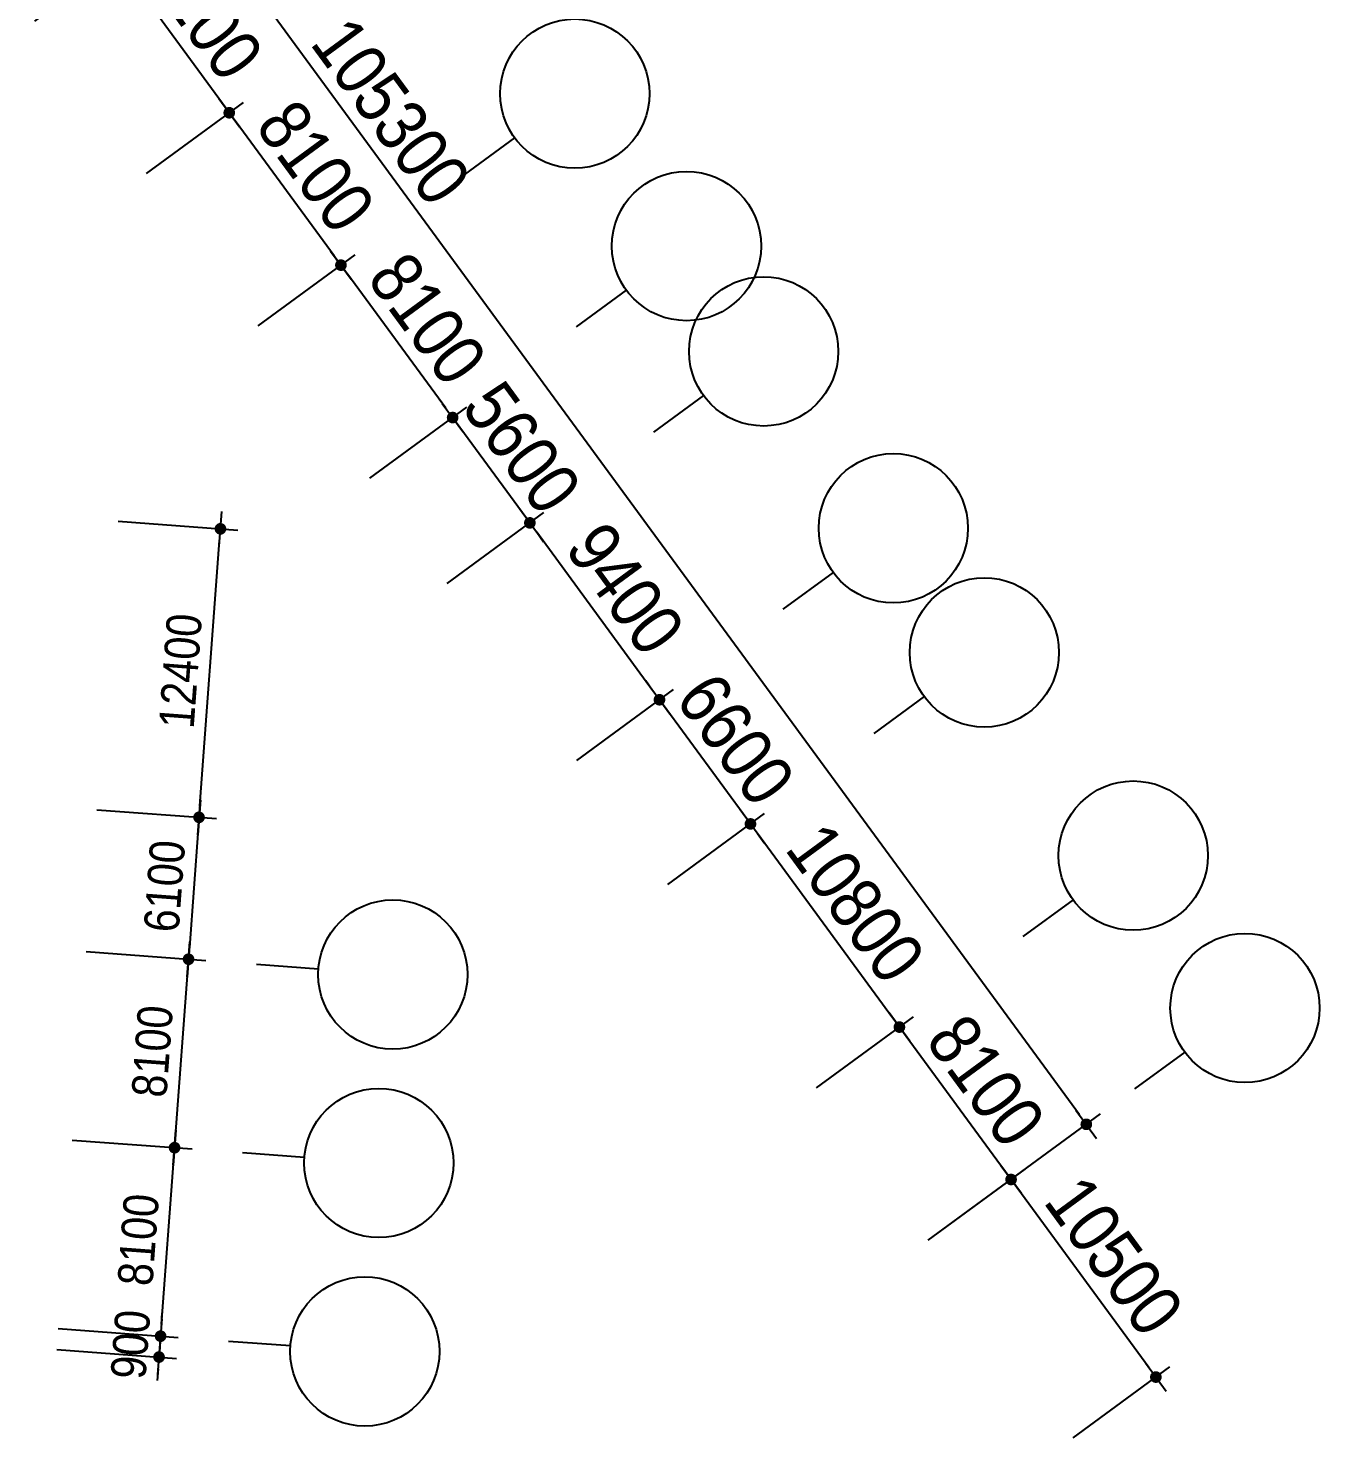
# Model space of a CAD drawing. Header units: millimetres. Extents: x 78082221 to 78451133, y -34402202 to -34172290.
# Drawn here: x 78393796 to 78449159, y -34293751 to -34232749 of the extents above; entities that cross this region are included whole.
import ezdxf

# ---------------------------------------------------------------- set-up
doc = ezdxf.new("R2010")
doc.units = ezdxf.units.MM
doc.header["$LTSCALE"] = 100
doc.header["$MEASUREMENT"] = 0
doc.header["$PDMODE"] = 1
doc.header["$PDSIZE"] = -3
doc.layers.get('0').update_dxf_attribs({"color": 2, "linetype": 'CONTINUOUS'})
doc.layers.get('Defpoints').update_dxf_attribs({"color": 142, "linetype": 'CONTINUOUS'})
doc.layers.add('Z', color=115, linetype='CONTINUOUS')
doc.styles.add('c-b2$0$맑은고딕', font='', dxfattribs={"width": 0.8})
doc.styles.add('돋움', font='', dxfattribs={"width": 0.9})
doc.styles.get('c-b2$0$맑은고딕').set_extended_font_data('Malgun Gothic')
doc.styles.get('돋움').set_extended_font_data('Dotum')
doc.dimstyles.new('c-b2$0$std_style', dxfattribs={"dimscale": 500, "dimtxt": 3, "dimasz": 1, "dimexe": 1.5, "dimexo": 2, "dimgap": 1, "dimtad": 1, "dimtoh": 1, "dimdec": 0, "dimzin": 0, "dimdsep": 46, "dimtxsty": 'c-b2$0$맑은고딕', "dimblk": 'c-b2$0$01420DDOT01', "dimcen": 2.5, "dimdle": 8, "dimclrd": 256, "dimclre": 256, "dimclrt": 256, "dimadec": 0, "dimazin": 0, "dimtfac": 1, "dimtdec": 0, "dimtix": 1, "dimtmove": 2, "dimatfit": 3, "dimldrblk": 'c-b2$0$_ClosedBlank', "dimfxl": 1, "dimtolj": 1, "dimtzin": 0, "dimlwd": -1, "dimlwe": -1, "dimarcsym": 0})

# ---------------------------------------------------------------- blocks, each defined once
blk = doc.blocks.new('c-b2$0$01420DDOT01')
blk.add_line((-1.5, 0), (1.5, 0))
at = {"const_width": 0.5}
blk.add_lwpolyline([(-0.25, 0, 1), (0.25, 0, 1)], format="xyb", close=True, dxfattribs=at)
blk = doc.blocks.new('*D44')
at = {"layer": 'Defpoints', "color": 0, "transparency": 16777216}
for p in [(78431143, -34275557), (78426788, -34278750), (78431577, -34285283)]:
    blk.add_point(p, dxfattribs=at)
at = {"layer": 'Z', "transparency": 16777216}
for p, q in [((78427594, -34278159), (78431747, -34275114)), ((78435636, -34281687), (78431438, -34275961)), ((78432383, -34284691), (78436537, -34281646))]:
    blk.add_line(p, q, dxfattribs=at)
at = {"layer": 'Z', "transparency": 16777216, "xscale": 500, "yscale": 500, "zscale": 500}
for p, rotation in [((78431143, -34275557), 126.2469342979119), ((78435932, -34282090), 306.2469342979119)]:
    blk.add_blockref('c-b2$0$01420DDOT01', p, dxfattribs=dict(at, rotation=rotation))
at = {"layer": 'Z', "transparency": 16777216, "insert": (78434849, -34277862), "char_height": 2250, "attachment_point": 5, "rotation": 306.24693, "style": '돋움'}
blk.add_mtext('\\A1;8100', dxfattribs=at)
blk = doc.blocks.new('c-b2$0$_ClosedBlank')
at = {"color": 0, "linetype": 'ByBlock', "lineweight": -2}
for p, q in [((-1, 0.17), (0, 0)), ((-1, 0.17), (-1, -0.17)), ((0, 0), (-1, -0.17))]:
    blk.add_line(p, q, dxfattribs=at)
blk = doc.blocks.new('*D45')
at = {"layer": 'Defpoints', "color": 0, "transparency": 16777216}
for p in [(78376897, -34194803), (78369317, -34200361), (78431577, -34285283)]:
    blk.add_point(p, dxfattribs=at)
at = {"layer": 'Z', "transparency": 16777216}
for p, q in [((78370123, -34199770), (78377502, -34194359)), ((78438862, -34279322), (78377193, -34195206)), ((78432383, -34284691), (78439763, -34279281))]:
    blk.add_line(p, q, dxfattribs=at)
at = {"layer": 'Z', "transparency": 16777216, "xscale": 500, "yscale": 500, "zscale": 500}
for p, rotation in [((78376897, -34194803), 126.2469342978869), ((78439158, -34279725), 306.2469342978869)]:
    blk.add_blockref('c-b2$0$01420DDOT01', p, dxfattribs=dict(at, rotation=rotation))
at = {"layer": 'Z', "transparency": 16777216, "insert": (78409339, -34236302), "char_height": 2250, "attachment_point": 5, "rotation": 306.24693, "style": '돋움'}
blk.add_mtext('\\A1;105300', dxfattribs=at)
blk = doc.blocks.new('*D46')
at = {"layer": 'Defpoints', "color": 0, "transparency": 16777216}
for p in [(78424757, -34266847), (78420402, -34270040), (78426788, -34278750)]:
    blk.add_point(p, dxfattribs=at)
at = {"layer": 'Z', "transparency": 16777216}
for p, q in [((78421208, -34269449), (78425362, -34266404)), ((78430847, -34275154), (78425053, -34267251)), ((78427594, -34278159), (78431747, -34275114))]:
    blk.add_line(p, q, dxfattribs=at)
at = {"layer": 'Z', "transparency": 16777216, "xscale": 500, "yscale": 500, "zscale": 500}
for p, rotation in [((78424757, -34266847), 126.2469342978733), ((78431143, -34275557), 306.2469342978733)]:
    blk.add_blockref('c-b2$0$01420DDOT01', p, dxfattribs=dict(at, rotation=rotation))
at = {"layer": 'Z', "transparency": 16777216, "insert": (78429262, -34270241), "char_height": 2250, "attachment_point": 5, "rotation": 306.24693, "style": '돋움'}
blk.add_mtext('\\A1;10800', dxfattribs=at)
blk = doc.blocks.new('*D47')
at = {"layer": 'Defpoints', "color": 0, "transparency": 16777216}
for p in [(78420855, -34261525), (78416500, -34264718), (78420402, -34270040)]:
    blk.add_point(p, dxfattribs=at)
at = {"layer": 'Z', "transparency": 16777216}
for p, q in [((78420559, -34261122), (78420263, -34260718)), ((78417306, -34264126), (78421459, -34261081)), ((78424757, -34266847), (78420855, -34261525)), ((78421208, -34269449), (78425362, -34266404)), ((78425053, -34267251), (78425348, -34267654))]:
    blk.add_line(p, q, dxfattribs=at)
at = {"layer": 'Z', "transparency": 16777216, "xscale": 500, "yscale": 500, "zscale": 500}
for p, rotation in [((78420855, -34261525), 306.246934297874), ((78424757, -34266847), 126.246934297874)]:
    blk.add_blockref('c-b2$0$01420DDOT01', p, dxfattribs=dict(at, rotation=rotation))
at = {"layer": 'Z', "transparency": 16777216, "insert": (78424117, -34263224), "char_height": 2250, "attachment_point": 5, "rotation": 306.24693, "style": '돋움'}
blk.add_mtext('\\A1;6600', dxfattribs=at)
blk = doc.blocks.new('*D48')
at = {"layer": 'Defpoints', "color": 0, "transparency": 16777216}
for p in [(78415297, -34253944), (78410942, -34257137), (78416500, -34264718)]:
    blk.add_point(p, dxfattribs=at)
at = {"layer": 'Z', "transparency": 16777216}
for p, q in [((78411748, -34256545), (78415902, -34253500)), ((78420559, -34261122), (78415592, -34254347)), ((78417306, -34264126), (78421459, -34261081))]:
    blk.add_line(p, q, dxfattribs=at)
at = {"layer": 'Z', "transparency": 16777216, "xscale": 500, "yscale": 500, "zscale": 500}
for p, rotation in [((78415297, -34253944), 126.2469342979134), ((78420855, -34261525), 306.2469342979133)]:
    blk.add_blockref('c-b2$0$01420DDOT01', p, dxfattribs=dict(at, rotation=rotation))
at = {"layer": 'Z', "transparency": 16777216, "insert": (78419387, -34256773), "char_height": 2250, "attachment_point": 5, "rotation": 306.24693, "style": '돋움'}
blk.add_mtext('\\A1;9400', dxfattribs=at)
blk = doc.blocks.new('*D49')
at = {"layer": 'Defpoints', "color": 0, "transparency": 16777216}
for p in [(78411986, -34249428), (78407631, -34252620), (78410942, -34257137)]:
    blk.add_point(p, dxfattribs=at)
at = {"layer": 'Z', "transparency": 16777216}
for p, q in [((78408437, -34252029), (78412590, -34248984)), ((78411690, -34249024), (78411394, -34248621)), ((78415297, -34253944), (78411986, -34249428)), ((78411748, -34256545), (78415902, -34253500)), ((78415592, -34254347), (78415888, -34254750))]:
    blk.add_line(p, q, dxfattribs=at)
at = {"layer": 'Z', "transparency": 16777216, "xscale": 500, "yscale": 500, "zscale": 500}
for p, rotation in [((78411986, -34249428), 306.2469342979173), ((78415297, -34253944), 126.2469342979173)]:
    blk.add_blockref('c-b2$0$01420DDOT01', p, dxfattribs=dict(at, rotation=rotation))
at = {"layer": 'Z', "transparency": 16777216, "insert": (78414953, -34250724), "char_height": 2250, "attachment_point": 5, "rotation": 306.24693, "style": '돋움'}
blk.add_mtext('\\A1;5600', dxfattribs=at)
blk = doc.blocks.new('*D50')
at = {"layer": 'Defpoints', "color": 0, "transparency": 16777216}
for p in [(78407196, -34242895), (78402841, -34246088), (78407631, -34252620)]:
    blk.add_point(p, dxfattribs=at)
at = {"layer": 'Z', "transparency": 16777216}
for p, q in [((78403648, -34245497), (78407801, -34242452)), ((78411690, -34249024), (78407492, -34243298)), ((78408437, -34252029), (78412590, -34248984))]:
    blk.add_line(p, q, dxfattribs=at)
at = {"layer": 'Z', "transparency": 16777216, "xscale": 500, "yscale": 500, "zscale": 500}
for p, rotation in [((78407196, -34242895), 126.2469342979154), ((78411986, -34249428), 306.2469342979153)]:
    blk.add_blockref('c-b2$0$01420DDOT01', p, dxfattribs=dict(at, rotation=rotation))
at = {"layer": 'Z', "transparency": 16777216, "insert": (78410903, -34245200), "char_height": 2250, "attachment_point": 5, "rotation": 306.24693, "style": '돋움'}
blk.add_mtext('\\A1;8100', dxfattribs=at)
blk = doc.blocks.new('*D51')
at = {"layer": 'Defpoints', "color": 0, "transparency": 16777216}
for p in [(78402407, -34236363), (78398052, -34239556), (78402841, -34246088)]:
    blk.add_point(p, dxfattribs=at)
at = {"layer": 'Z', "transparency": 16777216}
for p, q in [((78398859, -34238964), (78403012, -34235919)), ((78406901, -34242492), (78402703, -34236766)), ((78403648, -34245497), (78407801, -34242452))]:
    blk.add_line(p, q, dxfattribs=at)
at = {"layer": 'Z', "transparency": 16777216, "xscale": 500, "yscale": 500, "zscale": 500}
for p, rotation in [((78402407, -34236363), 126.2469342979011), ((78407196, -34242895), 306.2469342979011)]:
    blk.add_blockref('c-b2$0$01420DDOT01', p, dxfattribs=dict(at, rotation=rotation))
at = {"layer": 'Z', "transparency": 16777216, "insert": (78406113, -34238667), "char_height": 2250, "attachment_point": 5, "rotation": 306.24693, "style": '돋움'}
blk.add_mtext('\\A1;8100', dxfattribs=at)
blk = doc.blocks.new('*D52')
at = {"layer": 'Defpoints', "color": 0, "transparency": 16777216}
for p in [(78397618, -34229830), (78393263, -34233023), (78398052, -34239556)]:
    blk.add_point(p, dxfattribs=at)
at = {"layer": 'Z', "transparency": 16777216}
for p, q in [((78394069, -34232432), (78398223, -34229387)), ((78402111, -34235959), (78397913, -34230233)), ((78398859, -34238964), (78403012, -34235919))]:
    blk.add_line(p, q, dxfattribs=at)
at = {"layer": 'Z', "transparency": 16777216, "xscale": 500, "yscale": 500, "zscale": 500}
for p, rotation in [((78397618, -34229830), 126.2469342978927), ((78402407, -34236363), 306.2469342978927)]:
    blk.add_blockref('c-b2$0$01420DDOT01', p, dxfattribs=dict(at, rotation=rotation))
at = {"layer": 'Z', "transparency": 16777216, "insert": (78401324, -34232135), "char_height": 2250, "attachment_point": 5, "rotation": 306.24693, "style": '돋움'}
blk.add_mtext('\\A1;8100', dxfattribs=at)
blk = doc.blocks.new('*D53')
at = {"layer": 'Defpoints', "color": 0, "transparency": 16777216}
for p in [(78392829, -34223298), (78388474, -34226491), (78393263, -34233023)]:
    blk.add_point(p, dxfattribs=at)
at = {"layer": 'Z', "transparency": 16777216}
for p, q in [((78389280, -34225899), (78393433, -34222854)), ((78397322, -34229427), (78393124, -34223701)), ((78394069, -34232432), (78398223, -34229387))]:
    blk.add_line(p, q, dxfattribs=at)
at = {"layer": 'Z', "transparency": 16777216, "xscale": 500, "yscale": 500, "zscale": 500}
for p, rotation in [((78392829, -34223298), 126.2469342979238), ((78397618, -34229830), 306.2469342979239)]:
    blk.add_blockref('c-b2$0$01420DDOT01', p, dxfattribs=dict(at, rotation=rotation))
at = {"layer": 'Z', "transparency": 16777216, "insert": (78396535, -34225602), "char_height": 2250, "attachment_point": 5, "rotation": 306.24693, "style": '돋움'}
blk.add_mtext('\\A1;8100', dxfattribs=at)
blk = doc.blocks.new('*D111')
at = {"layer": 'Defpoints', "color": 0, "transparency": 16777216}
for p in [(78435932, -34282090), (78431577, -34285283), (78437785, -34293751)]:
    blk.add_point(p, dxfattribs=at)
at = {"layer": 'Z', "transparency": 16777216}
for p, q in [((78432383, -34284691), (78436537, -34281646)), ((78441845, -34290155), (78436227, -34282493)), ((78438592, -34293159), (78442745, -34290114))]:
    blk.add_line(p, q, dxfattribs=at)
at = {"layer": 'Z', "transparency": 16777216, "xscale": 500, "yscale": 500, "zscale": 500}
for p, rotation in [((78435932, -34282090), 126.2469342978617), ((78442140, -34290558), 306.2469342978617)]:
    blk.add_blockref('c-b2$0$01420DDOT01', p, dxfattribs=dict(at, rotation=rotation))
at = {"layer": 'Z', "transparency": 16777216, "insert": (78440348, -34285362), "char_height": 2250, "attachment_point": 5, "rotation": 306.24693, "style": '돋움'}
blk.add_mtext('\\A1;10500', dxfattribs=at)
blk = doc.blocks.new('*D120')
at = {"layer": 'Defpoints', "color": 0, "transparency": 16777216}
for p in [(78395275, -34272249), (78400661, -34272648), (78394676, -34280327)]:
    blk.add_point(p, dxfattribs=at)
at = {"layer": 'Z', "transparency": 16777216}
for p, q in [((78396273, -34272323), (78401409, -34272704)), ((78400099, -34280227), (78400624, -34273147)), ((78395674, -34280401), (78400810, -34280782))]:
    blk.add_line(p, q, dxfattribs=at)
at = {"layer": 'Z', "transparency": 16777216, "xscale": 500, "yscale": 500, "zscale": 500}
for p, rotation in [((78400661, -34272648), 85.75820473184204), ((78400062, -34280726), 265.7582047318421)]:
    blk.add_blockref('c-b2$0$01420DDOT01', p, dxfattribs=dict(at, rotation=rotation))
at = {"layer": 'Z', "transparency": 16777216, "insert": (78399114, -34276595), "char_height": 1500, "attachment_point": 5, "rotation": 85.7582, "style": '돋움'}
blk.add_mtext('\\A1;8100', dxfattribs=at)
blk = doc.blocks.new('*D121')
at = {"layer": 'Defpoints', "color": 0, "transparency": 16777216}
for p in [(78396644, -34253800), (78402029, -34254199), (78395727, -34266166)]:
    blk.add_point(p, dxfattribs=at)
at = {"layer": 'Z', "transparency": 16777216}
for p, q in [((78397641, -34253874), (78402777, -34254255)), ((78401149, -34266066), (78401992, -34254698)), ((78396724, -34266240), (78401860, -34266621))]:
    blk.add_line(p, q, dxfattribs=at)
at = {"layer": 'Z', "transparency": 16777216, "xscale": 500, "yscale": 500, "zscale": 500}
for p, rotation in [((78402029, -34254199), 85.75820473187542), ((78401112, -34266565), 265.7582047318754)]:
    blk.add_blockref('c-b2$0$01420DDOT01', p, dxfattribs=dict(at, rotation=rotation))
at = {"layer": 'Z', "transparency": 16777216, "insert": (78400323, -34260290), "char_height": 1500, "attachment_point": 5, "rotation": 85.7582, "style": '돋움'}
blk.add_mtext('\\A1;12400', dxfattribs=at)
blk = doc.blocks.new('*D122')
at = {"layer": 'Defpoints', "color": 0, "transparency": 16777216}
for p in [(78395727, -34266166), (78395276, -34272249), (78400661, -34272648)]:
    blk.add_point(p, dxfattribs=at)
at = {"layer": 'Z', "transparency": 16777216}
for p, q in [((78396724, -34266240), (78401860, -34266621)), ((78401075, -34267064), (78400698, -34272150)), ((78396273, -34272323), (78401409, -34272704))]:
    blk.add_line(p, q, dxfattribs=at)
at = {"layer": 'Z', "transparency": 16777216, "xscale": 500, "yscale": 500, "zscale": 500}
for p, rotation in [((78401112, -34266565), 85.758204731895), ((78400661, -34272648), 265.758204731895)]:
    blk.add_blockref('c-b2$0$01420DDOT01', p, dxfattribs=dict(at, rotation=rotation))
at = {"layer": 'Z', "transparency": 16777216, "insert": (78399639, -34269514), "char_height": 1500, "attachment_point": 5, "rotation": 85.7582, "style": '돋움'}
blk.add_mtext('\\A1;6100', dxfattribs=at)
blk = doc.blocks.new('*D123')
at = {"layer": 'Defpoints', "color": 0, "transparency": 16777216}
for p in [(78394676, -34280327), (78400061, -34280726), (78394077, -34288404)]:
    blk.add_point(p, dxfattribs=at)
at = {"layer": 'Z', "transparency": 16777216}
for p, q in [((78395673, -34280401), (78400809, -34280782)), ((78399499, -34288305), (78400024, -34281225)), ((78395074, -34288478), (78400210, -34288859))]:
    blk.add_line(p, q, dxfattribs=at)
at = {"layer": 'Z', "transparency": 16777216, "xscale": 500, "yscale": 500, "zscale": 500}
for p, rotation in [((78400061, -34280726), 85.75820473184204), ((78399462, -34288804), 265.7582047318421)]:
    blk.add_blockref('c-b2$0$01420DDOT01', p, dxfattribs=dict(at, rotation=rotation))
at = {"layer": 'Z', "transparency": 16777216, "insert": (78398514, -34284672), "char_height": 1500, "attachment_point": 5, "rotation": 85.7582, "style": '돋움'}
blk.add_mtext('\\A1;8100', dxfattribs=at)
blk = doc.blocks.new('*D124')
at = {"layer": 'Defpoints', "color": 0, "transparency": 16777216}
for p in [(78394077, -34288404), (78394010, -34289302), (78399396, -34289701)]:
    blk.add_point(p, dxfattribs=at)
at = {"layer": 'Z', "transparency": 16777216}
for p, q in [((78399499, -34288305), (78399536, -34287807)), ((78395074, -34288478), (78400210, -34288859)), ((78395008, -34289376), (78400144, -34289757)), ((78399462, -34288804), (78399396, -34289701)), ((78399359, -34290200), (78399322, -34290699))]:
    blk.add_line(p, q, dxfattribs=at)
at = {"layer": 'Z', "transparency": 16777216, "xscale": 500, "yscale": 500, "zscale": 500}
for p, rotation in [((78399462, -34288804), 265.758204731944), ((78399396, -34289701), 85.75820473194403)]:
    blk.add_blockref('c-b2$0$01420DDOT01', p, dxfattribs=dict(at, rotation=rotation))
at = {"layer": 'Z', "transparency": 16777216, "insert": (78398181, -34289160), "char_height": 1500, "attachment_point": 5, "rotation": 85.7582, "style": '돋움'}
blk.add_mtext('\\A1;900', dxfattribs=at)

msp = doc.modelspace()

# ---------------------------------------------------------------- linework, layer by layer
at = {"layer": 'Z'}
for p, q in [((78414642.8, -34237435.8), (78412492.2, -34239012.5)), ((78419432, -34243968.2), (78417281.4, -34245545)), ((78422743.1, -34248484.5), (78420592.5, -34250061.2)), ((78428301, -34256065.4), (78426150.4, -34257642.1)), ((78432203.4, -34261388.1), (78430052.8, -34262964.8)), ((78438589.1, -34270098.1), (78436438.5, -34271674.8)), ((78406228.3, -34273068), (78403568.9, -34272871.3)), ((78443378.3, -34276630.5), (78441227.7, -34278207.2)), ((78405629.2, -34281145.8), (78402969.8, -34280949.1)), ((78405030.1, -34289223.6), (78402370.7, -34289026.9))]:
    msp.add_line(p, q, dxfattribs=at)
for centre in [(78417223.5, -34235543.7), (78422012.8, -34242076.2), (78425323.8, -34246592.5), (78430881.8, -34254173.3), (78434784.1, -34259496.1), (78441169.8, -34268206), (78409419.6, -34273303.9), (78445959, -34274738.5), (78408820.5, -34281381.7), (78408221.4, -34289459.6)]:
    msp.add_circle(centre, 3200, dxfattribs=at)

# ---------------------------------------------------------------- dimensions: what is measured, and where the dimension line sits
for base, p1, p2, angle, override, picture, middle in [((78376897.4, -34194802.9), (78431576.9, -34285282.7), (78369316.5, -34200360.8), 126.246934, {"dimtxt": 4.5, "dimtxsty": '돋움'}, '*D45', (78409339.3, -34236302.1)), ((78392828.5, -34223297.8), (78393262.8, -34233023.1), (78388473.6, -34226490.6), 126.246934, {"dimtxt": 4.5, "dimtxsty": '돋움'}, '*D53', (78396534.9, -34225602.3)), ((78397617.8, -34229830.2), (78398052.1, -34239555.5), (78393262.8, -34233023.1), 126.246934, {"dimtxt": 4.5, "dimtxsty": '돋움'}, '*D52', (78401324.2, -34232134.7)), ((78402407.1, -34236362.7), (78402841.3, -34246088), (78398052.1, -34239555.5), 126.246934, {"dimtxt": 4.5, "dimtxsty": '돋움'}, '*D51', (78406113.4, -34238667.2)), ((78407196.3, -34242895.1), (78407630.6, -34252620.4), (78402841.3, -34246088), 126.246934, {"dimtxt": 4.5, "dimtxsty": '돋움'}, '*D50', (78410902.7, -34245199.7)), ((78411985.6, -34249427.6), (78410941.7, -34257136.7), (78407630.6, -34252620.4), 126.246934, {"dimtxt": 4.5, "dimtxsty": '돋움'}, '*D49', (78414952.9, -34250724)), ((78415296.7, -34253943.9), (78416499.6, -34264717.6), (78410941.7, -34257136.7), 126.246934, {"dimtxt": 4.5, "dimtxsty": '돋움'}, '*D48', (78419387.4, -34256772.6)), ((78402029.3, -34254199.1), (78395726.8, -34266165.7), (78396644.1, -34253799.7), 85.758205, {"dimtxsty": '돋움'}, '*D121', (78400323.1, -34260289.5)), ((78420854.6, -34261524.7), (78420402, -34270040.3), (78416499.6, -34264717.6), 126.246934, {"dimtxt": 4.5, "dimtxsty": '돋움'}, '*D47', (78424117.5, -34263224.4)), ((78400660.9, -34272648.3), (78395726.8, -34266165.7), (78395275.7, -34272248.9), 265.758205, {"dimtxsty": '돋움'}, '*D122', (78399638.9, -34269514.2)), ((78424756.9, -34266847.5), (78426787.6, -34278750.3), (78420402, -34270040.3), 126.246934, {"dimtxt": 4.5, "dimtxsty": '돋움'}, '*D46', (78429261.5, -34270240.8)), ((78400660.7, -34272648.3), (78394676.4, -34280326.7), (78395275.5, -34272248.9), 85.758205, {"dimtxsty": '돋움'}, '*D120', (78399113.6, -34276594.7)), ((78431142.6, -34275557.4), (78431576.9, -34285282.7), (78426787.6, -34278750.3), 126.246934, {"dimtxt": 4.5, "dimtxsty": '돋움'}, '*D44', (78434849, -34277862)), ((78400061.4, -34280726.1), (78394077, -34288404.5), (78394676.2, -34280326.7), 85.758205, {"dimtxsty": '돋움'}, '*D123', (78398514.2, -34284672.5)), ((78435931.9, -34282089.9), (78437785.2, -34293750.7), (78431576.9, -34285282.7), 126.246934, {"dimtxt": 4.5, "dimtxsty": '돋움'}, '*D111', (78440347.8, -34285362.2)), ((78399395.7, -34289701.4), (78394077, -34288404.5), (78394010.5, -34289302), 265.758205, {"dimtxsty": '돋움'}, '*D124', (78398181.4, -34289160.1))]:
    dim = msp.add_linear_dim(base=base, p1=p1, p2=p2, angle=angle, dimstyle='c-b2$0$std_style', override=override, dxfattribs=at)
    dim.commit()
    dim.dimension.update_dxf_attribs({"geometry": picture, "text_midpoint": middle})

doc.saveas('drawing.dxf')
